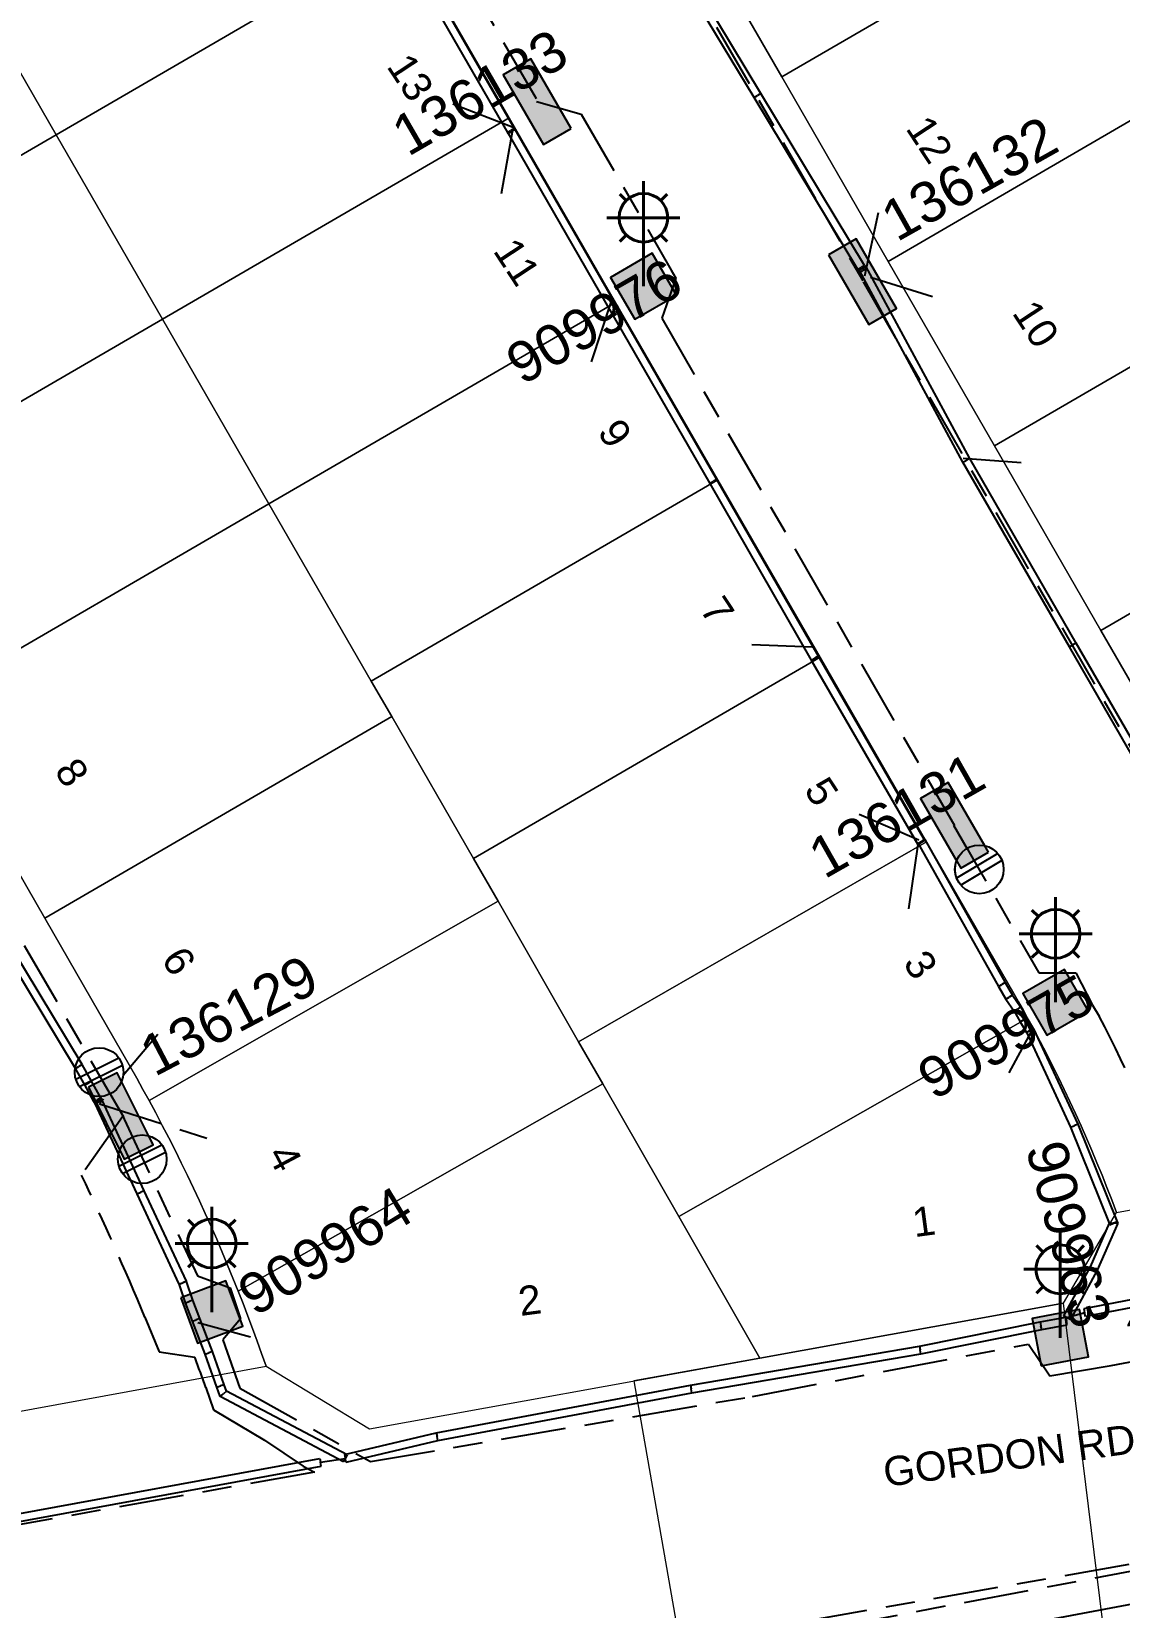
# Model space of a CAD drawing. Header units: metres. Extents: x 303431 to 305438, y 6269401 to 6270518.
# Drawn here: x 304133.8 to 304200.8, y 6269917.6 to 6270014.6 of the extents above; entities that cross this region are included whole.
import ezdxf
from ezdxf.enums import TextEntityAlignment as Align

# ---------------------------------------------------------------- set-up
doc = ezdxf.new("R2010")
doc.units = ezdxf.units.M
doc.linetypes.add('Cable Exist UG', pattern=[8.2, 4, -1.2, 1.8, -1.2])
doc.layers.get('0').update_dxf_attribs({"color": 6})
doc.layers.add('Cadastre Land Parcels_SP_EXT', color=9, linetype='Continuous', lineweight=5)
doc.layers.add('Cadastre Roads_SP_EXT', color=9, linetype='Continuous', lineweight=5)
for name, color, linetype in [('Duct_SP_EXT', 7, 'Continuous'), ('Equip_LV_EXT', 7, 'Continuous'), ('Equip_SP_SL_EXT', 7, 'Continuous'), ('Mains_HV_EXT', 7, 'Continuous'), ('Mains_LV_EXT', 7, 'Continuous'), ('SupportsUG_SP_LV_EXT', 7, 'Continuous'), ('SupportsUG_SP_LV_SL_EXT', 7, 'Continuous'), ('Trench_SP_EXT', 7, 'Continuous')]:
    doc.layers.add(name, color=color, linetype=linetype)
doc.styles.add('COLUMN_LABEL', font='arial.ttf')
doc.styles.add('iecARIAL', font='arial.ttf', dxfattribs={"height": 2})
doc.styles.add('POLE_LABEL', font='arial.ttf')
doc.styles.get("Standard").update_dxf_attribs({"font": 'arial.ttf'})

# ---------------------------------------------------------------- blocks, each defined once
blk = doc.blocks.new('COLUMN_EXT')
blk.add_hatch(color=256).paths.add_polyline_path([(-1.485, 1.485), (-1.485, -1.485), (1.485, -1.485), (1.485, 1.485)])
blk.add_lwpolyline([(-1.485, -1.485), (1.485, -1.485), (1.485, 1.485), (-1.485, 1.485)], close=True)
for tag, height, style, flags, p in [('ASSET_NUM', 2.5, 'COLUMN_LABEL', 8, (2, 2)), ('STRUCTURE_PLANT_NUMBER', 0.2, 'POLE_LABEL', 9, (1.813, 0.031)), ('STREET_CODE', 0.2, 'COLUMN_LABEL', 9, (1.813, -0.2))]:
    blk.add_attdef(tag, text='', height=height, dxfattribs=dict(style=style, flags=flags)).set_placement(p, align=Align.MIDDLE_LEFT)
at = {"flags": 9}
for tag, p in [('OWNED_BY', (1.813, -0.6)), ('STATE', (1.813, -0.8)), ('COLUMN_TYPE', (1.813, -0.4)), ('USAGE', (1.813, -1)), ('STREETNAME', (1.813, -1.6)), ('SUBURB', (1.813, -1.8)), ('LEGEND', (1.813, -1.2)), ('LOCATION', (1.813, -1.4)), ('NOTES', (1.813, -2))]:
    blk.add_attdef(tag, text='', height=0.2, dxfattribs=at).set_placement(p, align=Align.MIDDLE_LEFT)
at = {"flags": 1}
blk.add_attdef('Z', (1.813, -2.351), '', height=0.2, dxfattribs=at)
blk = doc.blocks.new('PILLAR_EXT')
blk.add_hatch(color=256).paths.add_polyline_path([(-2.475, 0.99), (-2.475, -0.99), (2.475, -0.99), (2.475, 0.99)])
blk.add_lwpolyline([(-2.475, -0.99), (2.475, -0.99), (2.475, 0.99), (-2.475, 0.99)], close=True)
at = {"style": 'iecARIAL', "flags": 8}
blk.add_attdef('ASSET_NUM', (1.5, 3.5), '', height=2.5, dxfattribs=at)
for tag, p, flags in [('OWNED_BY', (0, -0.2), 9), ('STATE', (0, -0.4), 9), ('SUPPORT_TYPE', (0, -0.6), 9), ('USAGE', (0, -0.8), 9), ('LEGEND', (0, -1), 9), ('STREETNAME', (0, -1.8), 9), ('SUBURB', (0, -2), 1), ('LOCATION', (0, -1.2), 9), ('NOTES', (0, -1.4), 9), ('PARENT', (0, -1.6), 9)]:
    blk.add_attdef(tag, p, '', height=0.2, dxfattribs=dict(flags=flags))
blk = doc.blocks.new('SL_LANTERN_EXT')
at = {"lineweight": 40}
for p, q in [((0, 1.968), (0, 6.468)), ((-1.459, 5.676), (-1.061, 5.278)), ((1.458, 5.676), (1.06, 5.278)), ((-2.25, 4.218), (2.25, 4.218)), ((-1.459, 2.759), (-1.061, 3.157)), ((1.458, 2.759), (1.06, 3.157)), ((0, 0), (0, 2.721))]:
    blk.add_line(p, q, dxfattribs=at)
blk.add_circle((0, 4.218), 1.5, dxfattribs=at)
at = {"style": 'iecARIAL', "flags": 9}
blk.add_attdef('ASSET_NUM', (1.5, 1.5), '', height=2.5, dxfattribs=at)
for tag, p, height, flags in [('CONSTRUCTED_VOLTAGE', (0.981, -0.653), 0.2, 9), ('CONTROL_TYPE', (0.981, -0.853), 0.2, 9), ('LANTERN_PURPOSE', (0.981, -1.053), 0.2, 9), ('LNUMBER', (2.181, -3.253), 2.5, 8), ('OPERATING_VOLTAGE', (0.981, -1.653), 0.2, 9), ('ORIENTATION', (0.981, -1.853), 0.2, 9), ('OWNED_BY', (0.981, -2.053), 0.2, 9), ('LANTERN_TYPE', (0.981, -1.253), 0.2, 9), ('NO_PHASES', (0.981, -1.453), 0.2, 9), ('STATE', (0.981, -2.253), 0.2, 9), ('CEXIST', (0.981, -2.653), 0.2, 9), ('CNEW', (0.981, -2.853), 0.2, 9), ('CNUMBER', (0.981, -3.053), 0.2, 9), ('USAGE', (0.981, -2.453), 0.2, 9), ('CREMOVE', (0.981, -3.253), 0.2, 9), ('CREPLACE', (0.981, -3.453), 0.2, 9), ('LKINGHEIGHT', (0.981, -3.653), 0.2, 9), ('LBRACKET', (0.981, -3.853), 0.2, 9), ('LBRACKETVOCAB', (0.981, -4.053), 0.2, 9), ('LCATEGORY', (0.981, -4.253), 0.2, 9), ('LCHARGE1', (0.981, -4.453), 0.2, 9), ('LCHARGE1PERCENT', (0.981, -4.653), 0.2, 9), ('LCHARGE2', (0.981, -4.853), 0.2, 9), ('LCHARGE2PERCENT', (0.981, -5.053), 0.2, 9), ('LCHARGE3', (0.981, -5.253), 0.2, 9), ('LCHARGE3PERCENT', (0.981, -5.453), 0.2, 9), ('LEXIST', (0.981, -5.653), 0.2, 9), ('LLAMP', (0.981, -5.853), 0.2, 9), ('LLAMPVOCAB', (0.981, -6.053), 0.2, 9), ('LMAST', (0.981, -6.253), 0.2, 9), ('LMASTVOCAB', (0.981, -6.453), 0.2, 9), ('LNEW', (0.981, -6.653), 0.2, 9), ('LANTNUMBER', (0.981, -6.853), 0.2, 9), ('LOUTREACH', (0.981, -7.253), 0.2, 9), ('LOUTREACHVOCAB', (0.981, -7.453), 0.2, 9), ('LRATECODE', (0.981, -7.653), 0.2, 9), ('LREMOVE', (0.981, -7.853), 0.2, 9), ('LREPLACE', (0.981, -8.053), 0.2, 9), ('LTYPE', (0.981, -8.253), 0.2, 9), ('LTYPEVOCAB', (0.981, -8.453), 0.2, 9), ('LEGEND', (0.981, -8.653), 0.2, 9), ('LOCATION', (0.981, -8.853), 0.2, 9), ('STREETNAME', (0.981, -9.253), 0.2, 9), ('SUBURB', (0.981, -9.453), 0.2, 1), ('NOTES', (0.981, -9.053), 0.2, 9)]:
    blk.add_attdef(tag, p, '', height=height, dxfattribs=dict(flags=flags))
blk = doc.blocks.new('LV_UG_LINKS_CLOSED_EXT')
blk.add_wipeout([(-1.056, 1.057), (-1.18, 0.916), (-1.286, 0.761), (-1.371, 0.594), (-1.435, 0.417), (-1.476, 0.234), (-1.493, 0.047), (-1.487, -0.14), (-1.458, -0.326), (-1.406, -0.506), (-1.331, -0.678), (-1.236, -0.839), (-1.121, -0.988), (-0.988, -1.12), (-0.84, -1.235), (-0.679, -1.331), (-0.506, -1.406), (-0.326, -1.458), (-0.141, -1.487), (0.047, -1.493), (0.233, -1.476), (0.416, -1.435), (0.593, -1.371), (0.76, -1.286), (0.915, -1.181), (1.056, -1.057), (1.18, -0.916), (1.286, -0.761), (1.371, -0.594), (1.435, -0.417), (1.476, -0.234), (1.493, -0.047), (1.487, 0.14), (1.458, 0.326), (1.406, 0.506), (1.331, 0.678), (1.236, 0.839), (1.121, 0.988), (0.988, 1.12), (0.84, 1.235), (0.679, 1.331), (0.506, 1.406), (0.326, 1.458), (0.141, 1.487), (-0.047, 1.493), (-0.233, 1.476), (-0.416, 1.435), (-0.593, 1.371), (-0.76, 1.286), (-0.915, 1.181)])
for p, q in [((-0.25, -1.479), (-0.25, 1.479)), ((0.25, -1.479), (0.25, 1.479))]:
    blk.add_line(p, q)
blk.add_circle((0, 0), 1.5)
at = {"flags": 9}
for tag, p in [('ACTUAL_STATUS', (0, 0)), ('OPERATING_VOLTAGE', (0, -0.6)), ('ORIENTATION', (0, -0.8)), ('STATE', (0, -1)), ('CONSTRUCTED_VOLTAGE', (0, -0.2)), ('NO_PHASES', (0, -0.4)), ('SWITCH_TYPE', (0, -1.2)), ('USAGE', (0, -1.4)), ('NOTES', (0, -1.6))]:
    blk.add_attdef(tag, text='', height=0.2, dxfattribs=at).set_placement(p, align=Align.MIDDLE_LEFT)
at = {"flags": 1}
blk.add_attdef('Z', (0, 0), '', height=0.2, dxfattribs=at)

msp = doc.modelspace()

# ---------------------------------------------------------------- linework, layer by layer
at = {"layer": 'Cadastre Land Parcels_SP_EXT', "linetype": 'Continuous'}
for points in [[(304201.33594, 6270024.23744), (304195.03271, 6270035.16472), (304173.67149, 6270022.75928), (304179.97385, 6270011.83298), (304201.33594, 6270024.23744)], [(304156.62498, 6270020.67198), (304150.06822, 6270032.0396), (304128.70869, 6270019.63619), (304135.26624, 6270008.26761), (304156.62498, 6270020.67198)], [(304156.62498, 6270020.67198), (304150.06822, 6270032.0396), (304128.70869, 6270019.63619), (304135.26624, 6270008.26761), (304156.62498, 6270020.67198)], [(304207.89349, 6270012.86974), (304201.33594, 6270024.23744), (304179.97385, 6270011.83298), (304186.5314, 6270000.46537), (304207.89349, 6270012.86974)], [(304207.89349, 6270012.86974), (304201.33594, 6270024.23744), (304179.97385, 6270011.83298), (304186.5314, 6270000.46537), (304207.89349, 6270012.86974)], [(304163.18252, 6270009.30437), (304156.62498, 6270020.67198), (304135.26624, 6270008.26761), (304141.82387, 6269996.9), (304163.18252, 6270009.30437)], [(304163.18252, 6270009.30437), (304156.62498, 6270020.67198), (304135.26624, 6270008.26761), (304141.82387, 6269996.9), (304163.18252, 6270009.30437)], [(304135.26624, 6270008.26761), (304128.70869, 6270019.63619), (304107.34668, 6270007.23164), (304113.90432, 6269995.86403), (304135.26624, 6270008.26761)], [(304135.26624, 6270008.26761), (304128.70869, 6270019.63619), (304107.34668, 6270007.23164), (304113.90432, 6269995.86403), (304135.26624, 6270008.26761)], [(304214.44839, 6270001.50707), (304207.89349, 6270012.86974), (304186.5314, 6270000.46537), (304193.0855, 6269989.10261), (304214.44839, 6270001.50707)], [(304214.44839, 6270001.50707), (304207.89349, 6270012.86974), (304186.5314, 6270000.46537), (304193.0855, 6269989.10261), (304214.44839, 6270001.50707)], [(304169.74007, 6269997.93676), (304163.18252, 6270009.30437), (304141.82387, 6269996.9), (304148.38054, 6269985.53238), (304169.74007, 6269997.93676)], [(304169.74007, 6269997.93676), (304163.18252, 6270009.30437), (304141.82387, 6269996.9), (304148.38054, 6269985.53238), (304169.74007, 6269997.93676)], [(304141.82387, 6269996.9), (304135.26624, 6270008.26761), (304113.90432, 6269995.86403), (304120.46107, 6269984.49545), (304141.82387, 6269996.9)], [(304141.82387, 6269996.9), (304135.26624, 6270008.26761), (304113.90432, 6269995.86403), (304120.46107, 6269984.49545), (304141.82387, 6269996.9)], [(304221.00506, 6269990.1384), (304214.44839, 6270001.50707), (304193.0855, 6269989.10261), (304199.64384, 6269977.73403), (304221.00506, 6269990.1384)], [(304221.00506, 6269990.1384), (304214.44839, 6270001.50707), (304193.0855, 6269989.10261), (304199.64384, 6269977.73403), (304221.00506, 6269990.1384)], [(304176.04163, 6269987.00948), (304169.74007, 6269997.93676), (304148.38054, 6269985.53238), (304154.68298, 6269974.60608), (304176.04163, 6269987.00948)], [(304176.04163, 6269987.00948), (304169.74007, 6269997.93676), (304148.38054, 6269985.53238), (304154.68298, 6269974.60608), (304176.04163, 6269987.00948)], [(304148.38054, 6269985.53238), (304141.82387, 6269996.9), (304120.46107, 6269984.49545), (304127.01862, 6269973.12783), (304148.38054, 6269985.53238)], [(304148.38054, 6269985.53238), (304141.82387, 6269996.9), (304120.46107, 6269984.49545), (304127.01862, 6269973.12783), (304148.38054, 6269985.53238)], [(304227.56243, 6269978.7707), (304221.00506, 6269990.1384), (304199.64384, 6269977.73403), (304206.20131, 6269966.36641), (304227.56243, 6269978.7707)], [(304227.56243, 6269978.7707), (304221.00506, 6269990.1384), (304199.64384, 6269977.73403), (304206.20131, 6269966.36641), (304227.56243, 6269978.7707)], [(304182.34487, 6269976.08415), (304176.04163, 6269987.00948), (304154.68298, 6269974.60608), (304155.94393, 6269972.421), (304160.98543, 6269963.67978), (304182.34487, 6269976.08415)], [(304182.34487, 6269976.08415), (304176.04163, 6269987.00948), (304154.68298, 6269974.60608), (304155.94393, 6269972.421), (304160.98543, 6269963.67978), (304182.34487, 6269976.08415)], [(304155.94393, 6269972.421), (304154.68298, 6269974.60608), (304148.38054, 6269985.53238), (304127.01862, 6269973.12783), (304134.58122, 6269960.01653), (304155.94393, 6269972.421)], [(304155.94393, 6269972.421), (304154.68298, 6269974.60608), (304148.38054, 6269985.53238), (304127.01862, 6269973.12783), (304134.58122, 6269960.01653), (304155.94393, 6269972.421)], [(304188.90233, 6269964.71654), (304182.34487, 6269976.08415), (304160.98543, 6269963.67978), (304162.4998, 6269961.05338), (304167.46295, 6269952.40103), (304188.90233, 6269964.71654)], [(304188.90233, 6269964.71654), (304182.34487, 6269976.08415), (304160.98543, 6269963.67978), (304162.4998, 6269961.05338), (304167.46295, 6269952.40103), (304188.90233, 6269964.71654)], [(304162.4998, 6269961.05338), (304160.98543, 6269963.67978), (304155.94393, 6269972.421), (304134.58122, 6269960.01653), (304139.84628, 6269950.83233), (304140.23353, 6269950.14801), (304140.61752, 6269949.46176), (304140.99576, 6269948.77232), (304162.4998, 6269961.05338)], [(304195.12607, 6269953.85427), (304194.84897, 6269954.35777), (304194.56852, 6269954.85923), (304194.28391, 6269955.35867), (304188.90233, 6269964.71654), (304167.46295, 6269952.40103), (304168.9442, 6269949.81376), (304173.62918, 6269941.62913), (304195.12607, 6269953.85427)], [(304168.9442, 6269949.81376), (304167.46295, 6269952.40103), (304162.4998, 6269961.05338), (304140.99576, 6269948.77232), (304141.40544, 6269948.0109), (304141.8093, 6269947.24744), (304142.20662, 6269946.47885), (304142.59731, 6269945.70912), (304142.98227, 6269944.93524), (304143.36139, 6269944.15836), (304143.73407, 6269943.37829), (304144.10003, 6269942.59513), (304144.46034, 6269941.80986), (304144.81393, 6269941.02246), (304145.16099, 6269940.23091), (304145.50231, 6269939.43636), (304145.83621, 6269938.6396), (304146.16436, 6269937.84072), (304146.48669, 6269937.03778), (304168.9442, 6269949.81376)], [(304197.33916, 6269936.30223), (304200.60437, 6269941.8837), (304200.31261, 6269942.65352), (304200.01511, 6269943.42113), (304199.7093, 6269944.18671), (304199.39775, 6269944.94805), (304199.07878, 6269945.70736), (304198.75239, 6269946.46348), (304198.42017, 6269947.21652), (304198.08062, 6269947.96744), (304197.73533, 6269948.7142), (304197.38173, 6269949.45884), (304197.0224, 6269950.19934), (304196.65644, 6269950.9378), (304196.28394, 6269951.67211), (304195.90481, 6269952.40323), (304195.51915, 6269953.1303), (304195.12607, 6269953.85427), (304173.62918, 6269941.62913), (304178.61944, 6269932.90964), (304197.33916, 6269936.30223)], [(304197.33916, 6269936.30223), (304200.60437, 6269941.8837), (304200.31261, 6269942.65352), (304200.01511, 6269943.42113), (304199.7093, 6269944.18671), (304199.39775, 6269944.94805), (304199.07878, 6269945.70736), (304198.75239, 6269946.46348), (304198.42017, 6269947.21652), (304198.08062, 6269947.96744), (304197.73533, 6269948.7142), (304197.38173, 6269949.45884), (304197.0224, 6269950.19934), (304196.65644, 6269950.9378), (304196.28394, 6269951.67211), (304195.90481, 6269952.40323), (304195.51915, 6269953.1303), (304195.12607, 6269953.85427), (304173.62918, 6269941.62913), (304178.61944, 6269932.90964), (304197.33916, 6269936.30223)], [(304178.61944, 6269932.90964), (304173.62918, 6269941.62913), (304168.9442, 6269949.81376), (304146.48669, 6269937.03778), (304146.78667, 6269936.27211), (304147.08179, 6269935.50344), (304147.3694, 6269934.73256), (304147.65206, 6269933.95965), (304147.92898, 6269933.18462), (304148.20008, 6269932.40747), (304154.58387, 6269928.55299), (304178.61944, 6269932.90964)], [(304178.61944, 6269932.90964), (304173.62918, 6269941.62913), (304168.9442, 6269949.81376), (304146.48669, 6269937.03778), (304146.78667, 6269936.27211), (304147.08179, 6269935.50344), (304147.3694, 6269934.73256), (304147.65206, 6269933.95965), (304147.92898, 6269933.18462), (304148.20008, 6269932.40747), (304154.58387, 6269928.55299), (304178.61944, 6269932.90964)]]:
    msp.add_lwpolyline(points, close=True, dxfattribs=at)
at = {"layer": 'Cadastre Roads_SP_EXT', "linetype": 'Continuous'}
for points in [[(304206.20129, 6269966.36638), (304199.64379, 6269977.73407), (304193.0855, 6269989.10264), (304186.53145, 6270000.46538), (304179.97387, 6270011.83298), (304173.67148, 6270022.75932), (304167.36822, 6270033.68556), (304161.06575, 6270044.6119), (304154.76328, 6270055.53814), (304148.46002, 6270066.46439), (304142.15746, 6270077.39073), (304135.85499, 6270088.31697), (304129.28999, 6270099.67751), (304122.69169, 6270111.00042), (304116.0934, 6270122.32343), (304109.49422, 6270133.64643), (304099.37182, 6270151.0167)], [(304156.62494, 6270020.67203), (304163.18253, 6270009.30435), (304169.74002, 6269997.93675), (304176.0417, 6269987.00944), (304182.34487, 6269976.08417), (304188.90237, 6269964.71657), (304194.2839, 6269955.35872), (304194.56851, 6269954.85926), (304194.84897, 6269954.35777), (304195.12607, 6269953.85425), (304195.51921, 6269953.13032), (304195.90484, 6269952.4033), (304196.28394, 6269951.67204), (304196.65641, 6269950.93778), (304197.02235, 6269950.19937), (304197.38167, 6269949.45884), (304197.73533, 6269948.71415), (304198.08061, 6269947.96744), (304198.42023, 6269947.21649), (304198.75235, 6269946.46351), (304199.07873, 6269945.70734), (304199.39769, 6269944.94809), (304199.70923, 6269944.18672), (304200.01503, 6269943.4212), (304200.31262, 6269942.65355), (304200.60438, 6269941.8837), (304216.40405, 6269944.76494)], [(304132.39535, 6269929.52796), (304148.20013, 6269932.40744), (304148.20013, 6269932.40744), (304147.92895, 6269933.18462), (304147.65211, 6269933.95968), (304147.36935, 6269934.73262), (304147.08174, 6269935.50344), (304146.78671, 6269936.27214), (304146.48674, 6269937.03775), (304146.16433, 6269937.84071), (304145.83619, 6269938.63962), (304145.50239, 6269939.43631), (304145.161, 6269940.23097), (304144.81396, 6269941.02246), (304144.4603, 6269941.80988), (304144.1001, 6269942.5951), (304143.73407, 6269943.37828), (304143.36142, 6269944.15828), (304142.98224, 6269944.93529), (304142.59731, 6269945.70911), (304142.20656, 6269946.47878), (304141.80927, 6269947.2474), (304141.40536, 6269948.01089), (304140.9958, 6269948.77226), (304140.6175, 6269949.46175), (304140.23354, 6269950.14806), (304139.84623, 6269950.83234), (304134.58127, 6269960.01649), (304127.01868, 6269973.12787)]]:
    msp.add_lwpolyline(points, dxfattribs=at)
msp.add_lwpolyline([(304199.73298, 6269916.78271), (304197.33919, 6269936.30225), (304178.61943, 6269932.90972), (304170.86018, 6269931.50372), (304174.24671, 6269912.1448), (304199.73298, 6269916.78271)], close=True, dxfattribs=at)
at = {"layer": 'Duct_SP_EXT'}
for p, q in [((304178.6947, 6270010.80518), (304171.95617, 6270021.94976)), ((304178.28371, 6270010.55722), (304171.54287, 6270021.70562)), ((304156.97816, 6270019.94009), (304163.49641, 6270008.65207)), ((304156.56245, 6270019.70012), (304163.08074, 6270008.41203)), ((304178.28371, 6270010.55722), (304178.48921, 6270010.6812)), ((304184.65696, 6269999.97098), (304178.28371, 6270010.55722)), ((304178.6947, 6270010.80518), (304178.48921, 6270010.6812)), ((304185.07031, 6270000.21503), (304178.6947, 6270010.80518)), ((304163.08074, 6270008.41203), (304163.28858, 6270008.53205)), ((304163.08174, 6270008.41031), (304163.28858, 6270008.53205)), ((304163.08174, 6270008.41031), (304163.12367, 6270008.33907)), ((304163.12367, 6270008.33907), (304163.3311, 6270008.45981)), ((304163.12367, 6270008.33907), (304169.52628, 6269997.21584)), ((304163.49541, 6270008.65379), (304163.28858, 6270008.53205)), ((304163.49641, 6270008.65207), (304163.28858, 6270008.53205)), ((304163.53852, 6270008.58055), (304163.3311, 6270008.45981)), ((304163.49541, 6270008.65379), (304163.53852, 6270008.58055)), ((304163.53852, 6270008.58055), (304169.94294, 6269997.45417)), ((304184.65696, 6269999.97098), (304184.86364, 6270000.09301)), ((304184.76834, 6269999.77858), (304184.65696, 6269999.97098)), ((304184.73738, 6269999.93506), (304184.94853, 6270000.04914)), ((304191.13865, 6269988.08667), (304184.73738, 6269999.93506)), ((304184.76834, 6269999.77858), (304184.97605, 6269999.89883)), ((304185.07031, 6270000.21503), (304184.86364, 6270000.09301)), ((304185.15969, 6270000.16322), (304184.94853, 6270000.04914)), ((304185.18376, 6270000.01907), (304184.97605, 6269999.89883)), ((304185.18376, 6270000.01907), (304185.07031, 6270000.21503)), ((304191.55777, 6269988.32074), (304185.15969, 6270000.16322)), ((304169.52628, 6269997.21584), (304169.73461, 6269997.335)), ((304169.52628, 6269997.21584), (304169.58711, 6269997.10883)), ((304169.58711, 6269997.10883), (304169.79576, 6269997.22743)), ((304169.58783, 6269997.10757), (304169.79576, 6269997.22743)), ((304169.58783, 6269997.10757), (304175.53952, 6269986.78251)), ((304169.94294, 6269997.45417), (304169.73461, 6269997.335)), ((304170.00369, 6269997.34728), (304169.79576, 6269997.22743)), ((304170.00441, 6269997.34602), (304169.79576, 6269997.22743)), ((304169.94294, 6269997.45417), (304170.00441, 6269997.34602)), ((304170.00369, 6269997.34728), (304175.95545, 6269987.02211)), ((304191.13865, 6269988.08667), (304191.34821, 6269988.2037)), ((304197.69812, 6269976.71744), (304191.13865, 6269988.08667)), ((304191.55777, 6269988.32074), (304191.34821, 6269988.2037)), ((304198.11391, 6269976.95728), (304191.55777, 6269988.32074)), ((304175.53952, 6269986.78251), (304175.74748, 6269986.90231)), ((304175.95545, 6269987.02211), (304175.74748, 6269986.90231)), ((304175.95545, 6269987.02211), (304182.21471, 6269976.14932)), ((304175.53952, 6269986.78251), (304181.79889, 6269975.90953)), ((304182.21471, 6269976.14932), (304182.0068, 6269976.02942)), ((304182.21471, 6269976.14932), (304188.78003, 6269964.78384)), ((304197.69812, 6269976.71744), (304197.90601, 6269976.83736)), ((304204.25347, 6269965.35062), (304197.69812, 6269976.71744)), ((304198.11391, 6269976.95728), (304197.90601, 6269976.83736)), ((304204.66976, 6269965.58957), (304198.11391, 6269976.95728)), ((304181.79889, 6269975.90953), (304182.0068, 6269976.02942)), ((304181.79889, 6269975.90953), (304188.3644, 6269964.54374)), ((304188.3644, 6269964.54374), (304188.57221, 6269964.66379)), ((304188.3837, 6269964.61797), (304188.59298, 6269964.73546)), ((304188.78003, 6269964.78384), (304188.57221, 6269964.66379)), ((304188.80225, 6269964.85295), (304188.59298, 6269964.73546)), ((304193.33316, 6269955.80187), (304193.54244, 6269955.91936)), ((304193.33316, 6269955.80187), (304193.33347, 6269955.80132)), ((304193.33347, 6269955.80132), (304193.54244, 6269955.91936)), ((304193.33347, 6269955.80132), (304193.78097, 6269955.01401)), ((304193.7514, 6269956.03741), (304193.54244, 6269955.91936)), ((304193.75171, 6269956.03685), (304193.54244, 6269955.91936)), ((304193.75171, 6269956.03685), (304193.7514, 6269956.03741)), ((304193.7514, 6269956.03741), (304194.18745, 6269955.27024)), ((304193.78097, 6269955.01401), (304193.98421, 6269955.14213)), ((304193.78097, 6269955.01401), (304194.29795, 6269954.27125)), ((304194.18745, 6269955.27024), (304193.98421, 6269955.14213)), ((304194.18745, 6269955.27024), (304194.69191, 6269954.54546)), ((304194.29257, 6269954.27898), (304194.49493, 6269954.40836)), ((304194.29795, 6269954.27125), (304194.29257, 6269954.27898)), ((304194.29257, 6269954.27898), (304194.6732, 6269953.62879)), ((304194.29795, 6269954.27125), (304194.49493, 6269954.40836)), ((304194.69191, 6269954.54546), (304194.49493, 6269954.40836)), ((304194.69729, 6269954.53774), (304194.49493, 6269954.40836)), ((304194.69191, 6269954.54546), (304194.69729, 6269954.53774)), ((304194.69729, 6269954.53774), (304195.08703, 6269953.872)), ((304195.08703, 6269953.872), (304194.88012, 6269953.75039)), ((304195.08703, 6269953.872), (304195.47424, 6269953.21569)), ((304194.6732, 6269953.62879), (304194.88012, 6269953.75039)), ((304194.6732, 6269953.62879), (304195.06083, 6269952.97179)), ((304195.04988, 6269952.99262), (304195.26753, 6269953.09374)), ((304195.04988, 6269952.99262), (304197.77517, 6269947.12673)), ((304195.06083, 6269952.97179), (304195.26753, 6269953.09374)), ((304195.47424, 6269953.21569), (304195.26753, 6269953.09374)), ((304195.48519, 6269953.19486), (304195.26753, 6269953.09374)), ((304195.48519, 6269953.19486), (304198.21563, 6269947.31791)), ((304197.77517, 6269947.12673), (304197.9954, 6269947.22232)), ((304197.77517, 6269947.12673), (304200.19869, 6269941.12987)), ((304198.21563, 6269947.31791), (304197.9954, 6269947.22232)), ((304198.21563, 6269947.31791), (304200.64372, 6269941.30972)), ((304200.16066, 6269941.22397), (304198.97071, 6269938.53141)), ((304200.68175, 6269941.21562), (304199.40216, 6269938.32022)), ((304200.19869, 6269941.12987), (304200.16066, 6269941.22397)), ((304200.16066, 6269941.22397), (304200.4212, 6269941.21979)), ((304200.19869, 6269941.12987), (304200.4212, 6269941.21979)), ((304200.64372, 6269941.30972), (304200.4212, 6269941.21979)), ((304200.68175, 6269941.21562), (304200.4212, 6269941.21979)), ((304200.64372, 6269941.30972), (304200.68175, 6269941.21562)), ((304219.78752, 6269940.01849), (304198.59343, 6269935.94509)), ((304219.87812, 6269939.54712), (304198.68402, 6269935.47372)), ((304198.97071, 6269938.53141), (304197.34676, 6269935.51787)), ((304199.40216, 6269938.32022), (304197.76931, 6269935.29016)), ((304198.97071, 6269938.53141), (304199.18643, 6269938.42581)), ((304199.40216, 6269938.32022), (304199.18643, 6269938.42581)), ((304142.84109, 6269937.47629), (304143.06781, 6269937.55502)), ((304143.24113, 6269936.32429), (304142.84109, 6269937.47629)), ((304142.84109, 6269937.47629), (304142.84508, 6269937.46479)), ((304142.84508, 6269937.46479), (304143.06781, 6269937.55502)), ((304143.29053, 6269937.64525), (304143.06781, 6269937.55502)), ((304143.29453, 6269937.63375), (304143.06781, 6269937.55502)), ((304143.29453, 6269937.63375), (304143.29053, 6269937.64525)), ((304143.69208, 6269936.48893), (304143.29453, 6269937.63375)), ((304143.24113, 6269936.32429), (304143.4666, 6269936.40661)), ((304143.69208, 6269936.48893), (304143.4666, 6269936.40661)), ((304144.12567, 6269935.35728), (304143.69208, 6269936.48893)), ((304143.67745, 6269935.18554), (304143.24113, 6269936.32429)), ((304195.90424, 6269935.14071), (304197.47933, 6269935.43204)), ((304197.34676, 6269935.51787), (304197.55804, 6269935.40402)), ((304197.47933, 6269935.43204), (304197.52298, 6269935.19604)), ((304197.76931, 6269935.29016), (304197.55804, 6269935.40402)), ((304198.59343, 6269935.94509), (304198.63873, 6269935.7094)), ((304198.68402, 6269935.47372), (304198.63873, 6269935.7094)), ((304143.67724, 6269935.18608), (304143.90156, 6269935.27141)), ((304144.44877, 6269933.1578), (304143.67724, 6269935.18608)), ((304143.67745, 6269935.18554), (304143.90156, 6269935.27141)), ((304144.12567, 6269935.35728), (304143.90156, 6269935.27141)), ((304144.12588, 6269935.35674), (304143.90156, 6269935.27141)), ((304144.89915, 6269933.32388), (304144.12588, 6269935.35674)), ((304188.45807, 6269933.65491), (304195.90424, 6269935.14071)), ((304188.54543, 6269933.18288), (304195.99486, 6269934.66933)), ((304195.90424, 6269935.14071), (304195.94955, 6269934.90502)), ((304195.99486, 6269934.66933), (304195.94955, 6269934.90502)), ((304195.99486, 6269934.66933), (304197.56663, 6269934.96004)), ((304197.56663, 6269934.96004), (304197.52298, 6269935.19604)), ((304174.35228, 6269931.24718), (304188.45807, 6269933.65491)), ((304188.45807, 6269933.65491), (304188.50175, 6269933.4189)), ((304144.44877, 6269933.1578), (304144.67396, 6269933.24084)), ((304145.17842, 6269931.11528), (304144.44877, 6269933.1578)), ((304144.89915, 6269933.32388), (304144.67396, 6269933.24084)), ((304145.63121, 6269931.27462), (304144.89915, 6269933.32388)), ((304174.43694, 6269930.77469), (304188.54543, 6269933.18288)), ((304188.54543, 6269933.18288), (304188.50175, 6269933.4189)), ((304145.17805, 6269931.11635), (304145.40481, 6269931.19495)), ((304145.37602, 6269930.54518), (304145.17805, 6269931.11635)), ((304145.17805, 6269931.11635), (304145.17842, 6269931.11528)), ((304145.17842, 6269931.11528), (304145.40481, 6269931.19495)), ((304145.37602, 6269930.54518), (304145.57183, 6269930.71308)), ((304152.97477, 6269926.52319), (304145.37602, 6269930.54518)), ((304145.63121, 6269931.27462), (304145.40481, 6269931.19495)), ((304145.63158, 6269931.27355), (304145.40481, 6269931.19495)), ((304145.76765, 6269930.88099), (304145.57183, 6269930.71308)), ((304145.63158, 6269931.27355), (304145.63121, 6269931.27462)), ((304145.76765, 6269930.88099), (304145.63158, 6269931.27355)), ((304153.19931, 6269926.94743), (304145.76765, 6269930.88099)), ((304158.69334, 6269928.30782), (304174.35228, 6269931.24718)), ((304158.7929, 6269927.83812), (304174.43694, 6269930.77469)), ((304174.35228, 6269931.24718), (304174.39461, 6269931.01093)), ((304174.43694, 6269930.77469), (304174.39461, 6269931.01093)), ((304153.0318, 6269926.96887), (304158.69334, 6269928.30782)), ((304153.14228, 6269926.50176), (304158.7929, 6269927.83812)), ((304158.69334, 6269928.30782), (304158.74312, 6269928.07297)), ((304158.7929, 6269927.83812), (304158.74312, 6269928.07297)), ((304128.22415, 6269922.45997), (304151.5167, 6269926.73644)), ((304151.5167, 6269926.73644), (304151.56004, 6269926.50039)), ((304152.97477, 6269926.52319), (304153.08704, 6269926.73531)), ((304153.0318, 6269926.96887), (304153.08704, 6269926.73531)), ((304153.19931, 6269926.94743), (304153.08704, 6269926.73531)), ((304153.14228, 6269926.50176), (304153.08704, 6269926.73531)), ((304128.31083, 6269921.98786), (304151.60338, 6269926.26433)), ((304151.60338, 6269926.26433), (304151.56004, 6269926.50039)), ((304216.62, 6269920.5604), (304157.49864, 6269909.52056))]:
    msp.add_line(p, q, dxfattribs=at)
at = {"layer": 'Mains_HV_EXT', "linetype": 'Cable Exist UG'}
msp.add_lwpolyline([(304094.58622, 6269876.64878), (304101.31596, 6269880.42426), (304101.31596, 6269880.42426), (304092.5759, 6269896.00075), (304083.58417, 6269899.88651), (304083.58417, 6269899.88651), (304107.55013, 6269903.22573), (304173.20549, 6269915.26781), (304173.20549, 6269915.26781), (304217.30686, 6269923.02723)], dxfattribs=at)
msp.add_lwpolyline([(304094.58622, 6269876.64878), (304101.31596, 6269880.42426), (304101.31596, 6269880.42426), (304092.5759, 6269896.00075), (304083.58417, 6269899.88651), (304083.58417, 6269899.88651), (304107.55013, 6269903.22573), (304173.20549, 6269915.26781), (304173.20549, 6269915.26781), (304217.30686, 6269923.02723)], dxfattribs=at)
at = {"layer": 'Mains_LV_EXT', "linetype": 'Cable Exist UG'}
for points in [[(304138.60993, 6270055.71999), (304141.37717, 6270054.8905), (304141.37717, 6270054.8905), (304146.93517, 6270045.33271), (304146.38454, 6270042.32357), (304164.97001, 6270010.28363)], [(304159.56808, 6270043.29728), (304184.96512, 6269999.28283)], [(304159.56808, 6270043.29728), (304184.96512, 6269999.28283)], [(304164.86907, 6270010.3114), (304167.6223, 6270009.53038), (304167.6223, 6270009.53038), (304173.17287, 6269999.92413), (304173.45507, 6269999.43214), (304172.5817, 6269996.95845), (304190.61779, 6269965.72505)], [(304164.86907, 6270010.3114), (304167.6223, 6270009.53038), (304167.6223, 6270009.53038), (304173.17287, 6269999.92413), (304173.45507, 6269999.43214), (304172.5817, 6269996.95845), (304190.61779, 6269965.72505)], [(304150.97616, 6269909.90942), (304151.53146, 6269912.01734), (304151.53146, 6269912.01734), (304164.46417, 6269914.23687), (304167.06099, 6269913.30979), (304167.06099, 6269913.30979), (304214.91307, 6269922.32587), (304215.98822, 6269923.04584)], [(304150.97616, 6269909.90942), (304151.53146, 6269912.01734), (304151.53146, 6269912.01734), (304164.46417, 6269914.23687), (304167.06099, 6269913.30979), (304167.06099, 6269913.30979), (304214.91307, 6269922.32587), (304215.98822, 6269923.04584)]]:
    msp.add_lwpolyline(points, dxfattribs=at)
at = {"layer": 'Trench_SP_EXT', "linetype": 'Cable Exist UG'}
for points in [[(304162.70524, 6270004.63761), (304163.435, 6270008.70467), (304159.3433, 6270010.29195)], [(304189.2731, 6269998.27896), (304185.09891, 6269999.57066), (304185.96181, 6270003.64181)], [(304168.26266, 6269994.28067), (304169.48192, 6269998.00884)], [(304194.72152, 6269988.0537), (304191.15701, 6269988.31362)], [(304181.85347, 6269976.69728), (304178.13394, 6269976.84609)], [(304187.81309, 6269960.58982), (304188.41844, 6269964.81858), (304184.71596, 6269966.40993)], [(304141.52805, 6269952.85119), (304137.93441, 6269948.56867)], [(304193.97896, 6269950.48456), (304195.48196, 6269953.25168)], [(304137.93441, 6269948.56867), (304144.55894, 6269946.45722)], [(304197.46491, 6269935.40055), (304198.65561, 6269935.72639)], [(304144.0045, 6269935.10089), (304147.24929, 6269934.2158)], [(304151.56005, 6269926.50043), (304153.08703, 6269926.73531)]]:
    msp.add_lwpolyline(points, dxfattribs=at)

# ---------------------------------------------------------------- block references
at = {"layer": 'Equip_SP_SL_EXT'}
for p in [(304171.45733, 6269998.93129), (304171.45737, 6269998.93128), (304196.85073, 6269954.82712), (304144.85544, 6269935.75056), (304144.85551, 6269935.75055), (304197.13536, 6269934.16098), (304197.13543, 6269934.16098)]:
    msp.add_blockref('SL_LANTERN_EXT', p, dxfattribs=at)
at = {"layer": 'SupportsUG_SP_LV_EXT'}
ref = msp.add_blockref('PILLAR_EXT', (304164.90562, 6270010.29939), dxfattribs=dict(at, rotation=120.0780865464716))
ref.add_attrib('ASSET_NUM', '136133', dxfattribs={"layer": '0', "height": 2.5, "rotation": 30.0544234, "style": 'iecARIAL'}).set_placement((304166.40562, 6270013.79939), align=Align.MIDDLE_RIGHT)
ref = msp.add_blockref('PILLAR_EXT', (304184.95104, 6269999.21653), dxfattribs=dict(at, rotation=300.0733363118515))
ref.add_attrib('ASSET_NUM', '136132', dxfattribs={"layer": '0', "height": 2.5, "rotation": 29.3212043, "style": 'iecARIAL'}).set_placement((304186.45104, 6270002.71653), align=Align.MIDDLE_LEFT)
ref = msp.add_blockref('PILLAR_EXT', (304184.95108, 6269999.21656), dxfattribs=dict(at, rotation=300.0733363118515))
ref.add_attrib('ASSET_NUM', '136132', dxfattribs={"layer": '0', "height": 2.5, "rotation": 29.3212043, "style": 'iecARIAL'}).set_placement((304186.45108, 6270002.71656), align=Align.MIDDLE_LEFT)
ref = msp.add_blockref('PILLAR_EXT', (304190.6178, 6269965.72509), dxfattribs=dict(at, rotation=120.0837287396353))
ref.add_attrib('ASSET_NUM', '136131', dxfattribs={"layer": '0', "height": 2.5, "rotation": 29.593255, "style": 'iecARIAL'}).set_placement((304192.1178, 6269969.22509), align=Align.MIDDLE_RIGHT)
ref = msp.add_blockref('PILLAR_EXT', (304139.24919, 6269947.81595), dxfattribs=dict(at, rotation=296.4119506011267))
ref.add_attrib('ASSET_NUM', '136129', dxfattribs={"layer": '0', "height": 2.5, "rotation": 27.6785036, "style": 'iecARIAL'}).set_placement((304140.74919, 6269951.31595), align=Align.MIDDLE_LEFT)
at = {"layer": 'SupportsUG_SP_LV_SL_EXT'}
ref = msp.add_blockref('COLUMN_EXT', (304171.45735, 6269998.93133), dxfattribs=dict(at, rotation=120.0837287396353))
ref.add_attrib('ASSET_NUM', '909976', dxfattribs={"layer": '0', "height": 2.5, "rotation": 29.8428252, "style": 'COLUMN_LABEL'}).set_placement((304173.45735, 6269999.68133), align=Align.MIDDLE_RIGHT)
ref = msp.add_blockref('COLUMN_EXT', (304171.45737, 6269998.93134), dxfattribs=dict(at, rotation=120.0837287396353))
ref.add_attrib('ASSET_NUM', '909976', dxfattribs={"layer": '0', "height": 2.5, "rotation": 29.8428252, "style": 'COLUMN_LABEL'}).set_placement((304173.45737, 6269999.68134), align=Align.MIDDLE_RIGHT)
ref = msp.add_blockref('COLUMN_EXT', (304196.8507, 6269954.82714), dxfattribs=dict(at, rotation=119.9296785706733))
ref.add_attrib('ASSET_NUM', '909975', dxfattribs={"layer": '0', "height": 2.5, "rotation": 29.4579486, "style": 'COLUMN_LABEL'}).set_placement((304198.8507, 6269955.57714), align=Align.MIDDLE_RIGHT)
ref = msp.add_blockref('COLUMN_EXT', (304196.85071, 6269954.82714), dxfattribs=dict(at, rotation=119.9296785706733))
ref.add_attrib('ASSET_NUM', '909975', dxfattribs={"layer": '0', "height": 2.5, "rotation": 29.4579486, "style": 'COLUMN_LABEL'}).set_placement((304198.85071, 6269955.57714), align=Align.MIDDLE_RIGHT)
ref = msp.add_blockref('COLUMN_EXT', (304197.13537, 6269934.16098), dxfattribs=dict(at, rotation=10.76047634541876))
ref.add_attrib('ASSET_NUM', '909963', dxfattribs={"layer": '0', "height": 2.5, "rotation": 284.5417945, "style": 'COLUMN_LABEL'}).set_placement((304199.13537, 6269934.91098), align=Align.MIDDLE_RIGHT)
ref = msp.add_blockref('COLUMN_EXT', (304197.13539, 6269934.16095), dxfattribs=dict(at, rotation=10.76047634541876))
ref.add_attrib('ASSET_NUM', '909963', dxfattribs={"layer": '0', "height": 2.5, "rotation": 284.5417945, "style": 'COLUMN_LABEL'}).set_placement((304199.13539, 6269934.91095), align=Align.MIDDLE_RIGHT)
ref = msp.add_blockref('COLUMN_EXT', (304144.85546, 6269935.7505), dxfattribs=dict(at, rotation=290.4181682974258))
ref.add_attrib('ASSET_NUM', '909964', dxfattribs={"layer": '0', "height": 2.5, "rotation": 31.279347, "style": 'COLUMN_LABEL'}).set_placement((304146.85546, 6269936.5005), align=Align.MIDDLE_LEFT)

# ---------------------------------------------------------------- texts
at = {"layer": 'Cadastre Land Parcels_SP_EXT'}
for s, rotation, p in [('13', 303.3387965, (304155.58759, 6270012.48164)), ('12', 303.3387965, (304187.56885, 6270008.65572)), ('11', 303.3387965, (304162.14506, 6270001.114)), ('10', 303.3363376, (304194.12465, 6269997.29009)), ('9', 303.3305777, (304168.57465, 6269989.96653)), ('7', 303.3425061, (304174.87707, 6269979.04029)), ('8', 303.335737, (304135.11608, 6269969.07873)), ('5', 303.3387965, (304181.30306, 6269967.90415)), ('6', 303.1704148, (304141.6998, 6269957.46754)), ('3', 303.2559534, (304187.40515, 6269957.23981)), ('4', 297.9038934, (304148.24515, 6269945.46018)), ('1', 7.6258593, (304188.15175, 6269940.35639)), ('2', 7.6272318, (304163.87864, 6269935.50063))]:
    msp.add_text(s, height=1.8, rotation=rotation, dxfattribs=at).set_placement(p)
at = {"layer": 'Cadastre Roads_SP_EXT'}
msp.add_text('GORDON RD', height=1.8, rotation=7.7304552, dxfattribs=at).set_placement((304186.36492, 6269924.97363))

# ---------------------------------------------------------------- next in the draw order: block references
at = {"layer": 'Equip_LV_EXT'}
for p, rotation in [((304192.14643, 6269963.01529), 121.102881032507), ((304137.91726, 6269950.52285), 296.4119506011267), ((304140.57266, 6269945.16169), 296.4119506011267)]:
    msp.add_blockref('LV_UG_LINKS_CLOSED_EXT', p, dxfattribs=dict(at, rotation=rotation))

# ---------------------------------------------------------------- next in the draw order: linework, layer by layer
at = {"layer": 'Cadastre Land Parcels_SP_EXT', "linetype": 'Continuous'}
for points in [[(304162.4998, 6269961.05338), (304160.98543, 6269963.67978), (304155.94393, 6269972.421), (304134.58122, 6269960.01653), (304139.84628, 6269950.83233), (304140.23353, 6269950.14801), (304140.61752, 6269949.46176), (304140.99576, 6269948.77232), (304162.4998, 6269961.05338)], [(304195.12607, 6269953.85427), (304194.84897, 6269954.35777), (304194.56852, 6269954.85923), (304194.28391, 6269955.35867), (304188.90233, 6269964.71654), (304167.46295, 6269952.40103), (304168.9442, 6269949.81376), (304173.62918, 6269941.62913), (304195.12607, 6269953.85427)], [(304168.9442, 6269949.81376), (304167.46295, 6269952.40103), (304162.4998, 6269961.05338), (304140.99576, 6269948.77232), (304141.40544, 6269948.0109), (304141.8093, 6269947.24744), (304142.20662, 6269946.47885), (304142.59731, 6269945.70912), (304142.98227, 6269944.93524), (304143.36139, 6269944.15836), (304143.73407, 6269943.37829), (304144.10003, 6269942.59513), (304144.46034, 6269941.80986), (304144.81393, 6269941.02246), (304145.16099, 6269940.23091), (304145.50231, 6269939.43636), (304145.83621, 6269938.6396), (304146.16436, 6269937.84072), (304146.48669, 6269937.03778), (304168.9442, 6269949.81376)]]:
    msp.add_lwpolyline(points, close=True, dxfattribs=at)
at = {"layer": 'Duct_SP_EXT'}
for p, q in [((304188.3837, 6269964.61797), (304193.33316, 6269955.80187)), ((304188.80225, 6269964.85295), (304193.75171, 6269956.03685)), ((304136.46309, 6269950.751), (304129.12465, 6269962.88513)), ((304136.87744, 6269950.99341), (304129.53971, 6269963.12636)), ((304136.87744, 6269950.99341), (304136.67027, 6269950.87221)), ((304136.87917, 6269950.99037), (304136.67027, 6269950.87221)), ((304136.87917, 6269950.99037), (304136.87744, 6269950.99341)), ((304137.45606, 6269949.97046), (304136.87917, 6269950.99037)), ((304136.46137, 6269950.75405), (304136.67027, 6269950.87221)), ((304137.03697, 6269949.73644), (304136.46137, 6269950.75405)), ((304136.46137, 6269950.75405), (304136.46309, 6269950.751)), ((304136.46309, 6269950.751), (304136.67027, 6269950.87221)), ((304137.45606, 6269949.97046), (304137.24651, 6269949.85345)), ((304138.02201, 6269948.94377), (304137.45606, 6269949.97046)), ((304137.03697, 6269949.73644), (304137.24651, 6269949.85345)), ((304137.60107, 6269948.71309), (304137.03697, 6269949.73644)), ((304137.60079, 6269948.71361), (304137.81154, 6269948.82843)), ((304137.60079, 6269948.71361), (304137.81154, 6269948.82843)), ((304137.60079, 6269948.71361), (304137.81154, 6269948.82843)), ((304137.63874, 6269948.64395), (304137.60079, 6269948.71361)), ((304137.60079, 6269948.71361), (304137.60079, 6269948.71361)), ((304137.60079, 6269948.71361), (304137.60079, 6269948.71361)), ((304137.60079, 6269948.71361), (304137.60107, 6269948.71309)), ((304137.60107, 6269948.71309), (304137.81154, 6269948.82843)), ((304137.63874, 6269948.64395), (304137.84953, 6269948.75869)), ((304137.67664, 6269948.57426), (304137.63874, 6269948.64395)), ((304137.66986, 6269948.58771), (304137.88748, 6269948.68892)), ((304140.25937, 6269943.02041), (304137.66986, 6269948.58771)), ((304137.67664, 6269948.57426), (304137.88748, 6269948.68892)), ((304138.02201, 6269948.94377), (304137.81154, 6269948.82843)), ((304138.02229, 6269948.94325), (304137.81154, 6269948.82843)), ((304138.02229, 6269948.94325), (304137.81154, 6269948.82843)), ((304138.02229, 6269948.94325), (304137.81154, 6269948.82843)), ((304138.06033, 6269948.87343), (304137.84953, 6269948.75869)), ((304138.09831, 6269948.80359), (304137.88748, 6269948.68892)), ((304138.10509, 6269948.79014), (304137.88748, 6269948.68892)), ((304138.02229, 6269948.94325), (304138.02201, 6269948.94377)), ((304138.06033, 6269948.87343), (304138.02229, 6269948.94325)), ((304138.02229, 6269948.94325), (304138.02229, 6269948.94325)), ((304138.02229, 6269948.94325), (304138.02229, 6269948.94325)), ((304138.09831, 6269948.80359), (304138.06033, 6269948.87343)), ((304140.69457, 6269943.2229), (304138.10509, 6269948.79014)), ((304140.69457, 6269943.2229), (304140.47697, 6269943.12166)), ((304143.29053, 6269937.64525), (304140.69457, 6269943.2229)), ((304140.25937, 6269943.02041), (304140.47697, 6269943.12166)), ((304142.84508, 6269937.46479), (304140.25937, 6269943.02041))]:
    msp.add_line(p, q, dxfattribs=at)
at = {"layer": 'Mains_LV_EXT', "linetype": 'Cable Exist UG'}
for points in [[(304184.98864, 6269999.20433), (304207.336, 6269960.36642), (304209.91696, 6269955.33052), (304210.90085, 6269953.4711)], [(304184.98864, 6269999.20433), (304207.336, 6269960.36642), (304209.91696, 6269955.33052), (304210.90085, 6269953.4711)], [(304139.42949, 6269947.74585), (304119.89475, 6269981.54562), (304117.22269, 6269982.22787), (304111.4006, 6269992.3282), (304112.16694, 6269994.88631)], [(304139.42949, 6269947.74585), (304119.89475, 6269981.54562), (304117.22269, 6269982.22787), (304111.4006, 6269992.3282), (304112.16694, 6269994.88631)], [(304139.3158, 6269947.94263), (304143.97382, 6269937.98269), (304145.98348, 6269937.24221), (304146.63237, 6269935.3254), (304145.53103, 6269934.03996), (304146.59375, 6269931.06752), (304154.63303, 6269926.53237), (304178.18007, 6269930.55293), (304195.17413, 6269933.76644), (304196.4891, 6269931.82485), (304200.26917, 6269932.46315), (304200.26917, 6269932.46315), (304220.30866, 6269936.22404), (304223.55095, 6269934.76301), (304223.55095, 6269934.76301), (304249.0762, 6269939.39985), (304248.36508, 6269947.49018), (304247.29494, 6269949.05473)], [(304139.3158, 6269947.94263), (304143.97382, 6269937.98269), (304145.98348, 6269937.24221), (304146.63237, 6269935.3254), (304145.53103, 6269934.03996), (304146.59375, 6269931.06752), (304154.63303, 6269926.53237), (304178.18007, 6269930.55293), (304195.17413, 6269933.76644), (304196.4891, 6269931.82485), (304200.26917, 6269932.46315), (304200.26917, 6269932.46315), (304220.30866, 6269936.22404), (304223.55095, 6269934.76301), (304223.55095, 6269934.76301), (304249.0762, 6269939.39985), (304248.36508, 6269947.49018), (304247.29494, 6269949.05473)]]:
    msp.add_lwpolyline(points, dxfattribs=at)
for points in [[(304190.5594, 6269965.74365), (304195.81652, 6269956.63331), (304198.08676, 6269956.64841), (304199.11628, 6269954.65443), (304199.53962, 6269953.9635), (304199.53962, 6269953.9635, -0.03056521), (304204.311, 6269943.25182), (304204.311, 6269943.25182), (304204.6405, 6269942.35911), (304204.36964, 6269940.42352), (304204.36964, 6269940.42352), (304202.94724, 6269937.9545), (304201.30661, 6269934.90957), (304221.14449, 6269938.57261), (304223.81229, 6269937.0426), (304223.81229, 6269937.0426), (304248.47002, 6269941.53396), (304247.08673, 6269947.30291), (304247.35725, 6269948.87388)], [(304190.5594, 6269965.74365), (304195.81652, 6269956.63331), (304198.08676, 6269956.64841), (304199.11628, 6269954.65443), (304199.53962, 6269953.9635), (304199.53962, 6269953.9635, -0.03056521), (304204.311, 6269943.25182), (304204.311, 6269943.25182), (304204.6405, 6269942.35911), (304204.36964, 6269940.42352), (304204.36964, 6269940.42352), (304202.94724, 6269937.9545), (304201.30661, 6269934.90957), (304221.14449, 6269938.57261), (304223.81229, 6269937.0426), (304223.81229, 6269937.0426), (304248.47002, 6269941.53396), (304247.08673, 6269947.30291), (304247.35725, 6269948.87388)], [(304139.34991, 6269947.7763), (304136.83242, 6269944.17982), (304136.83242, 6269944.17982, -0.01318412), (304140.7347, 6269935.44135), (304140.7347, 6269935.44135), (304141.61182, 6269933.29255), (304141.61182, 6269933.29255), (304143.81316, 6269932.97541), (304143.81316, 6269932.97541, -0.00477695), (304144.48574, 6269931.10547), (304144.48574, 6269931.10547), (304144.96655, 6269929.73028), (304148.10599, 6269927.85351), (304150.48351, 6269926.26419), (304151.17811, 6269925.88748), (304124.47829, 6269921.12794)], [(304139.34991, 6269947.7763), (304136.83242, 6269944.17982), (304136.83242, 6269944.17982, -0.01318412), (304140.7347, 6269935.44135), (304140.7347, 6269935.44135), (304141.61182, 6269933.29255), (304141.61182, 6269933.29255), (304143.81316, 6269932.97541), (304143.81316, 6269932.97541, -0.00477695), (304144.48574, 6269931.10547), (304144.48574, 6269931.10547), (304144.96655, 6269929.73028), (304148.10599, 6269927.85351), (304150.48351, 6269926.26419), (304151.17811, 6269925.88748), (304124.47829, 6269921.12794)]]:
    msp.add_lwpolyline(points, format="xyb", dxfattribs=at)

# ---------------------------------------------------------------- next in the draw order: block references
at = {"layer": 'Equip_SP_SL_EXT'}
msp.add_blockref('SL_LANTERN_EXT', (304196.85071, 6269954.82712), dxfattribs=at)
at = {"layer": 'SupportsUG_SP_LV_EXT'}
ref = msp.add_blockref('PILLAR_EXT', (304190.61778, 6269965.72508), dxfattribs=dict(at, rotation=120.0837287396353))
ref.add_attrib('ASSET_NUM', '136131', dxfattribs={"layer": '0', "height": 2.5, "rotation": 29.593255, "style": 'iecARIAL'}).set_placement((304192.11778, 6269969.22508), align=Align.MIDDLE_RIGHT)
ref = msp.add_blockref('PILLAR_EXT', (304139.24919, 6269947.81594), dxfattribs=dict(at, rotation=296.4119506011267))
ref.add_attrib('ASSET_NUM', '136129', dxfattribs={"layer": '0', "height": 2.5, "rotation": 27.6785036, "style": 'iecARIAL'}).set_placement((304140.74919, 6269951.31594), align=Align.MIDDLE_LEFT)
at = {"layer": 'SupportsUG_SP_LV_SL_EXT'}
ref = msp.add_blockref('COLUMN_EXT', (304144.85548, 6269935.75056), dxfattribs=dict(at, rotation=290.4181682974258))
ref.add_attrib('ASSET_NUM', '909964', dxfattribs={"layer": '0', "height": 2.5, "rotation": 31.279347, "style": 'COLUMN_LABEL'}).set_placement((304146.85548, 6269936.50056), align=Align.MIDDLE_LEFT)

doc.saveas('drawing.dxf')
